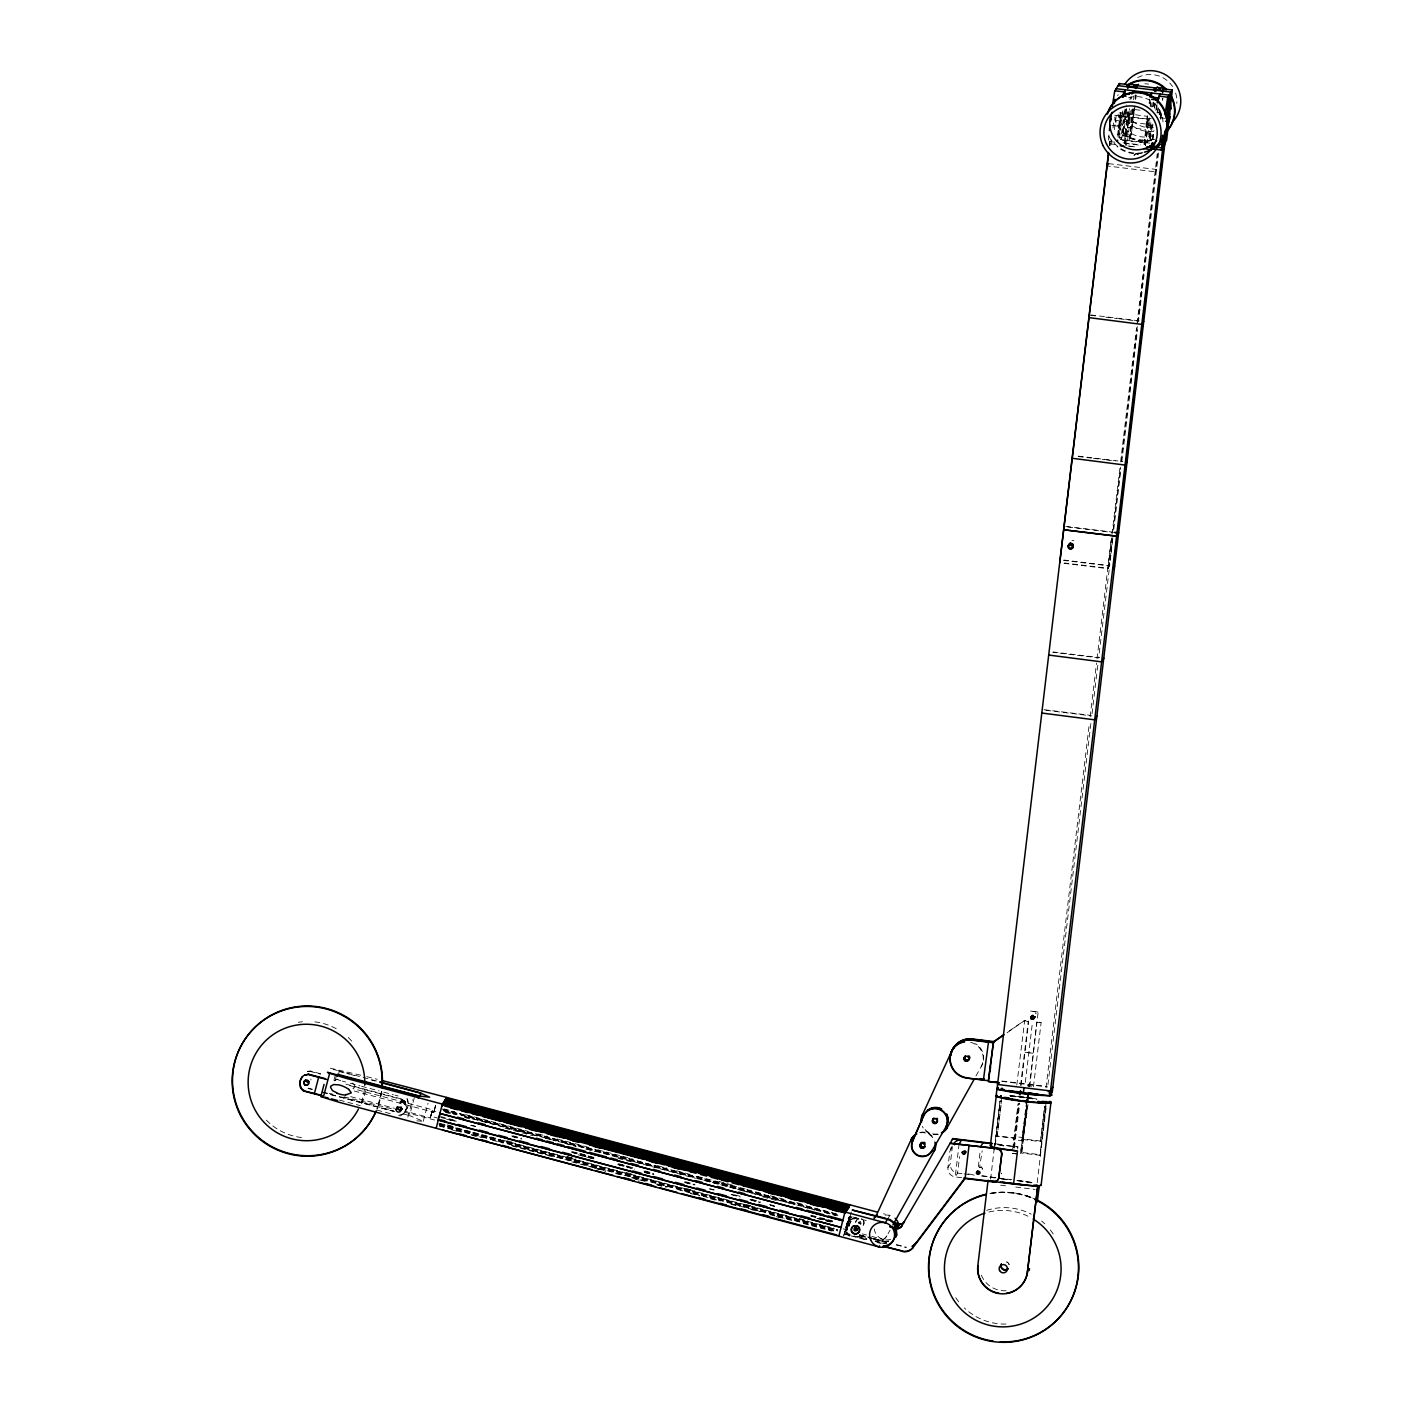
<?xml version="1.0" encoding="UTF-8"?>
<svg xmlns="http://www.w3.org/2000/svg" width="1413" height="1413" viewBox="0 0 1413 1413"><rect width="100%" height="100%" fill="white"/><g stroke="black" fill="none" stroke-linecap="round" stroke-linejoin="round"><path stroke-width="0.75" stroke-dasharray="5 3.75" d="M1120.986 116.113L1120.385 120.935L1120.968 116.007M1124.978 143.066L1128.492 109.56M1125.755 144.868L1129.641 108.589M1127.839 121.783L1128.422 116.961L1127.804 121.854L1114.91 120.299M1147.056 121.642L1147.462 119.24L1146.861 124.15L1128.651 121.96L1128.828 119.663M1128.863 119.434L1129.252 117.014L1125.172 144.161M1133.102 109.508L1132.572 114.241L1133.155 109.472M1133.367 114.4L1133.562 112.122M1140.044 110.196L1133.968 109.455L1133.42 114.276M1146.826 124.167L1147.038 121.871M1153.255 124.962C1144.795 129.572 1146.967 113.588 1153.856 119.999M860.782 1224.064L859.51 1222.369M982.318 1168.904L981.593 1166.891L979.456 1167.527M1144.848 144.603L1147.727 116.661M1131.089 99.051L1131.177 97.691M1160.356 113.04L1160.091 114.877L1160.426 112.757M1108.516 140.064L1109.028 134.147M1144.088 144.391L1147.162 116.308L1119.644 112.74M1132.308 109.048L1129.817 136.672L1134.197 107.883M1150.818 103.043L1150.5 106.787M1117.966 136.92L1120.739 110.973M1135.557 94.865L1135.169 98.91M1152.708 139.675L1153.556 131.197M1162.687 100.146L1162.864 98.186M1157.936 107.688L1157.512 111.963M403.729 1113.621L405.301 1111.236L430.311 1117.842L431.212 1114.203M438.878 1118.39L430.735 1116.235L432.431 1109.806L352.914 1088.628M432.025 1111.448C429.923 1114.15 437.518 1108.852 440.149 1113.568M349.823 1085.608L402.493 1099.667L405.072 1101.928L404.772 1104.507L433.826 1112.243L434.78 1108.393M1118.125 135.259L1120.898 111.309M1136.211 95.166L1135.84 98.716M1152.884 139.481L1153.873 130.526M1162.51 100.129L1162.687 98.38M1150.853 122.737C1149.564 130.861 1148.469 155.377 1152.531 124.574M1154.81 103.52L1154.315 108.024M1129.976 110.903L1128.934 119.875M1122.275 112.263L1118.796 138.262M1153.838 102.743L1153.432 106.328L1149.387 105.834M1124.571 110.444L1122.311 135.613L1129.905 136.619L1131.495 133.228L1134.992 106.01M1145.448 145.133L1149.317 117.844M961.688 1177.7L955.188 1176.923A8.337 8.319 32.1 0 1 947.911 1167.65L949.872 1151.136L952.274 1147.303A8.337 8.319 32.1 0 1 952.397 1146.561M947.911 1167.65L950.313 1163.817L952.274 1147.303M959.127 1143.876L955.188 1176.923L957.608 1173.09L959.568 1156.576M978.326 1166.908L980.251 1150.588M981.77 1167.544L979.58 1167.491L982.176 1150.836M1109.329 145.892L1110.353 137.308M1109.541 145.539L1110.07 141.194L1108.534 143.631L1117.559 144.78M1110.742 145.398L1111.483 140.699M1113.002 127.947L1113.744 121.606M990.601 1179.166L994.134 1149.423M994.204 1148.769L999.874 1101.01M994.929 1145.537L1000.121 1101.116M995.282 1144.954L1000.475 1100.55M1026.809 1104.613L1021.899 1140.697L1014.039 1139.743L1014.817 1138.507L997.172 1136.352L1001.57 1099.332M997.172 1136.352L1001.658 1100.957M1117.648 134.994L1120.35 112.281M1119.449 138.421L1122.717 110.938M1149.864 143.155L1120.845 139.622L1124.359 110.02M1120.845 139.622L1123.017 133.546L1126.726 105.004M1126.497 109.19L1122.364 135.772L1123.741 133.652L1126.691 108.872M1124.359 142.095L1128.281 109.066M1131.248 109.825L1127.221 143.649L1125.914 145.733M1016.777 1085.06L1024.708 1020.345L1007.31 1032.32M1132.873 108.925L1129.111 140.629L1131.283 134.553L1134.144 109.772L1133.597 111.892M1135.363 99.458L1135.858 95.325M1012.679 1149.087L1018.067 1103.783M1014.039 1139.743L1018.172 1104.895M1020.645 1085.29L1028.293 1021.016M1013.492 1147.798L1018.773 1103.394M1021.069 1085.343L1028.611 1021.882M1013.863 1147.215L1019.303 1103.111M1014.428 1148.027L1019.709 1103.624M1025.308 1082.411L1032.479 1022.164M1017.66 1148.963L1017.908 1146.914L993.904 1143.982M1021.899 1140.697L1026.032 1105.849M1020.945 1150.111L1026.721 1101.469M1027.127 1098.166L1027.516 1094.863M1027.074 1102.44L1027.852 1095.905M1012.415 1153.361A23.35 1.731 6.8 0 0 1020.433 1154.333L1026.898 1106.238M1027.746 1098.519L1028.328 1093.556M1027.957 1085.926L1029.335 1086.191L1038.166 1012.026L1029.936 1010.984L1038.149 1012.044M1045.973 1106.079L1040.286 1154.704L1021.634 1152.443L1027.163 1105.937M1028.099 1097.936L1028.699 1092.973M1044.808 1106.202L1040.657 1141.05L1023.012 1138.896L1027.675 1105.001M1027.94 1102.829L1028.717 1096.294M1029.759 1086.403L1036.789 1022.217M1021.634 1152.443L1027.975 1104.63M1144.23 144.515L1147.656 115.601M1149.122 103.22L1149.617 99.087L1148.84 103.502M1033.468 1086.844L1041.116 1022.588L1036.965 1021.528M1145.431 145.857L1148.698 118.374M1150.2 105.692L1150.694 101.471M1149.829 121.695L1147.321 142.837L1149.122 138.845L1151.648 121.324M1151.595 106.911L1152.09 102.672M1154.492 108.059L1155.233 101.86M1152.407 139.216L1153.379 130.967M1155.834 110.32L1156.576 104.12M1157.724 113.04L1158.466 106.699M1159.102 114.259L1159.614 110.02M1160.356 118.657L1161.027 113.005M1160.709 119.293L1161.451 113.093L1160.691 117.95M1046.026 1087.78L1089.37 723.262M1090.147 716.744L1096.523 663.033M1097.036 658.741L1111.183 539.731M1119.838 468.462L1107.969 568.291L1064.342 562.975M1120.615 461.945L1136.564 327.781M1137.076 323.453L1157.318 153.222M1022.676 1139.461L1040.321 1141.598L1044.454 1106.75M1108.693 567.125L1112.049 538.918M1113.073 530.228L1120.562 467.297M1121.339 460.797L1137.288 326.615M1137.801 322.288L1157.742 154.565M1112.773 537.752L1109.417 565.959L1063.618 560.396M1113.815 529.063L1121.039 468.304M1121.798 461.786L1137.5 329.777M1158.519 152.957L1138.525 321.122L1118.902 318.737M1047.916 1084.76L1090.995 722.414M1092.037 713.724L1097.901 664.322M1109.134 569.898L1098.678 657.875L1052.862 652.311M1110.865 555.291L1109.647 565.606L1107.739 568.627M1111.113 553.225L1112.826 538.777M1046.115 1102.423L1039.915 1155.286L1021.263 1153.026M1037.195 1182.646L1046.256 1106.45M1159.331 114.665L1159.914 110.02M1128.987 119.769L1128.687 121.818M1152.778 106.752L1153.397 102.16M1156.364 109.914L1156.876 106.24M1152.319 124.079L1149.758 139.022L1153.379 139.534M1133.544 99.74L1134.162 95.554M381.722 1091.225L377.094 1108.799M1114.362 129.643L1116.27 115.212L1125.384 116.325M1156.435 108.448L1157.017 104.562M400.179 1102.988L401.133 1100.904M1131.107 98.186L1131.336 96.879M1149.564 103.661L1149.846 102.019M1129.976 99.599L1130.453 96.985M1148.292 119.434L1147.709 124.203M982.53 1168.675L982.194 1169.363M1128.369 117.049L1113.674 115.124M847.235 1223.11C845.663 1229.681 849.036 1216.098 847.447 1222.757M434.603 1109.046L434.25 1110.53L434.886 1108.481M435.169 1107.386L435.54 1105.814L434.974 1108.287M431.742 1112.808L431.601 1112.614M434.515 1109.24L435.504 1105.584L434.992 1108.039M848.1 1221.715C846.528 1228.321 849.919 1214.703 848.33 1221.362M339.138 1071.919L338.202 1075.964M848.983 1220.32L848.454 1222.439L849.142 1220.178M333.98 1080.186L335.57 1074.163M335.093 1080.733L336.683 1074.71M407.88 1117.171L412.472 1099.809M416.8 1120.845L423.282 1121.304L409.558 1115.616L414.663 1096.329M423.282 1121.304L428.051 1103.217M843.579 1235.916L848.577 1217.529M844.003 1235.227L848.789 1217.194M848.913 1235.315L844.674 1234.185L849.955 1214.191M849.619 1217.035L845.398 1233.019L849.655 1234.15M851.333 1211.983L844.674 1234.185M850.184 1217.282L846.493 1231.271M866.54 1239.66L845.857 1234.15L850.644 1216.063M431.46 1113.886L430.788 1116.093L431.248 1114.539M433.844 1112.19L434.815 1108.71M431.124 1114.998L432.413 1109.841M1129.217 117.085L1147.427 119.24M336.117 1079.161L340.798 1080.715M430.364 1117.718L430.753 1116.199M399.738 1103.129L401.84 1101.063M858.239 1222.227L860.588 1221.521L861.082 1223.941M400.374 1102.087L400.073 1103.164L354.257 1091.048M886.534 1236.393L886.887 1235.845A8.337 8.319 32.1 0 1 877.473 1239.819L877.12 1240.367A8.337 8.319 32.1 0 0 886.534 1236.393L890.066 1230.14M975.959 1075.982L981.54 1066.038A16.673 16.62 32.1 0 0 975.553 1043.677M404.913 1104.26L404.277 1101.787M307.328 1071.619L310.613 1071.107L320.733 1073.809M401.963 1099.491L405.178 1101.381L406.502 1106.697A11.392 11.339 32.1 0 1 405.301 1111.236M845.857 1234.15L854.494 1235.774M981.54 1066.038L981.187 1066.603A16.673 16.62 32.1 0 0 969.53 1042.088M887.753 1218.818L889.872 1215.445L883.514 1213.749M875.177 1241.285L881.553 1242.645A12.505 12.47 32.1 0 0 886.834 1242.892M874.135 1238.636L882.648 1240.897L883.496 1239.554L868.659 1235.598M896.266 1244.994L904.921 1246.867A10.333 10.315 32.1 0 0 906.369 1247.131M1003.389 1146.208A4.998 4.981 32.1 0 0 1000.051 1144.336L999.821 1144.707A4.998 4.981 32.1 0 1 1002.806 1146.19M989.965 1177.312L1000.316 1178.583M995.882 1177.736L980.975 1175.528M1001.446 1173.391L1001.676 1173.02A4.998 4.981 32.1 0 1 1001.481 1173.903M1040.198 1154.704L1039.827 1155.286A23.35 1.731 6.8 0 0 1040.286 1154.704M400.638 1101.663L402.193 1100.497A2.42 2.296 20.2 0 1 404.489 1101.169M406.414 1109.505L405.142 1111.077M405.69 1110.494L407.262 1108.092A11.392 11.339 32.1 0 0 408.463 1103.553L407.527 1098.89M334.175 1080.857L336.983 1079.338A11.092 10.28 -78.6 0 1 338.043 1079.161M403.941 1113.267L400.656 1115.811L397.601 1115.987M403.394 1113.868L397.812 1115.634M1007.027 1032.779L1024.637 1020.522L1027.905 1020.486M1041.116 1022.588L1037.071 1022.606M858.398 1222.475L859.828 1222.439M353.391 1088.01L355.193 1086.65L353.974 1084.354M307.539 1071.284L310.613 1071.107M858.327 1222.775L859.422 1222.793M989.895 1193.437C1004.625 1190.647 1020.168 1192.484 1033.874 1198.56M980.286 1167.138L981.629 1167.438M858.327 1223.004L860.199 1223.941M1015.329 1193.067L1009.889 1192.413M1156.717 112.228L1160.444 112.687M1124.306 112.669L1131.76 113.588M1159.861 117.632L1164.542 118.427M1133.65 117.332L1149.829 119.293M1121.763 116.731L1129.199 117.65M1149.069 120.052L1149.988 120.176M1111.837 125.421L1119.114 126.305M1127.397 127.311L1145.59 129.519M1123.741 133.652L1131.195 134.553M1122.452 135.701L1129.905 136.619M1149.758 139.022L1157.212 139.94M1118.513 137.096L1122.152 137.538M1130.418 138.545L1148.628 140.752M1122.417 140.187L1146.42 143.102M1123.158 142.784L1140.609 144.903M1109.841 141.53L1117.118 142.43M1124.677 143.331L1141.616 145.398M1127.927 145.981L1134.003 146.722M1108.569 163.643L1156.558 169.472L1155.11 171.803L1107.121 165.957M1090.765 314.94L1139.479 320.875M1090.536 315.293L1097.089 316.088M1105.814 317.148L1116.712 318.473M1078.278 456.134L1122.752 461.539M1078.19 456.487L1091.278 458.077M1093.45 458.342L1104.365 459.667M1106.538 459.931L1115.263 460.991M1065.791 526.395L1112.402 532.065M1067.769 527.014L1113.568 532.577M1063.777 560.043L1108.251 565.447M1063.989 563.31L1108.481 568.715M1053.021 651.958L1099.614 657.61M1044.013 709.697L1090.606 715.349M1045.973 710.297L1091.772 715.879M1001.923 1081.016L1046.733 1086.456M1001.852 1081.387L1047.651 1086.95M1023.789 1137.659L1015.929 1136.706L1015.152 1137.942L997.525 1135.805M994.134 1143.612L1000.051 1144.336M1012.167 1153.326L1016.3 1153.82M967.993 1173.938L972.321 1174.468M961.917 1173.62L957.608 1173.09A8.337 8.319 32.1 0 1 950.313 1163.817M964.09 1173.867L974.246 1175.104M981.399 1175.987L1011.796 1179.678M1002.382 1178.831L1010.648 1179.837M1016.865 1180.579L1033.415 1182.593M1000.634 1185.207L1007.116 1186.002M1015.753 1187.044L1022.217 1187.838M1024.372 1188.103L1035.164 1189.41M1129.517 146.193L1134.939 146.881M1027.834 1085.555L1031.861 1086.261M1028.01 1021.511L1024.637 1020.698M1027.852 1085.873L1029.123 1086.138M329.211 1093.379L332.426 1094.104M344.118 1096.824L392.39 1108.94M360.704 1075.169L329.918 1068.14L336.771 1070.418M366.744 1076.671L377.271 1079.302M404.613 1112.119L434.498 1120.014M337.742 1070.683L377.695 1081.316M339.244 1071.496L349.47 1074.216M351.183 1074.657L354.592 1075.576M371.619 1080.115L375.028 1081.016M310.383 1071.46L320.504 1074.145M342.388 1081.139L345.567 1081.987M350.353 1083.259L359.909 1085.802M361.498 1086.226L379.02 1090.889M383.806 1092.178L393.362 1094.722M394.951 1095.146L398.13 1095.993M719.023 1181.515L733.948 1185.489M852.975 1217.035L869.437 1221.415M444.265 1108.958L454.915 1111.801M465.566 1114.627L527.385 1131.089M538.035 1133.933L547.308 1136.246M557.217 1139.037L572.883 1143.064M575.02 1143.629L589.186 1147.55M597.717 1149.811L632.565 1158.943M657.398 1165.707L666.671 1168.021M676.58 1170.812L689.367 1174.221M697.881 1176.499L745.534 1189.022M746.912 1189.552L761.837 1193.508M770.35 1195.787L786.017 1199.814M796.685 1202.64L805.198 1204.918M442.534 1108.975L838.969 1214.544M442.781 1109.364L839.216 1214.933M443.205 1109.7L839.64 1215.268M345.867 1084.16L402.175 1099.137M444.124 1110.406L838.439 1215.392M443.382 1110.353L837.679 1215.339M445.925 1111.519L456.576 1114.362M465.107 1116.623L575.939 1146.137M586.589 1148.981L695.284 1177.912M703.815 1180.191L814.647 1209.705M825.298 1212.531L835.948 1215.374M444.035 1111.342L456.823 1114.751M464.347 1116.57L536.816 1135.875M545.347 1138.136L555.998 1140.98M564.529 1143.258L576.186 1146.526M585.83 1148.928L596.498 1151.772M617.817 1157.441L695.532 1178.301M696.662 1178.442L741.419 1190.347M742.426 1190.788L794.707 1204.547M803.238 1206.808L814.895 1210.093M816.025 1210.217L835.207 1215.321M445.378 1112.367L453.909 1114.645M464.559 1117.489L473.09 1119.75M505.059 1128.263L532.772 1135.646M618.029 1158.342L632.936 1162.316M762.949 1196.935L777.874 1200.909M579.825 1153.467L588.356 1155.728M618.188 1163.676L628.856 1166.52M440.538 1116.535L455.463 1120.509M513.007 1135.822L521.538 1138.101M572.689 1151.719L593.99 1157.388M619.583 1164.206L634.49 1168.18M645.158 1171.006L653.671 1173.285M685.641 1181.798L694.172 1184.059M734.672 1194.85L741.066 1196.546M751.716 1199.39L760.247 1201.651M811.398 1215.268L832.716 1220.956M452.125 1120.067L456.381 1121.198M471.306 1125.172L475.58 1126.302M511.806 1135.964L516.063 1137.094M571.488 1151.842L592.789 1157.53M618.382 1164.33L629.032 1167.173M643.957 1171.147L652.47 1173.408M684.44 1181.922L695.108 1184.765M710.015 1188.739L714.289 1189.87M731.333 1194.409L739.864 1196.687M750.515 1199.513L759.046 1201.792M769.696 1204.618L773.971 1205.766M822.984 1218.818L831.515 1221.079M440.75 1117.436L455.675 1121.41M470.6 1125.384L475.987 1126.638M512.212 1136.282L521.75 1139.002M571.894 1152.178L594.219 1158.289M617.658 1164.542L634.702 1169.081M644.363 1171.483L653.883 1174.185M684.863 1182.257L694.384 1184.959M709.308 1188.934L713.565 1190.064M731.757 1194.744L740.271 1197.005M749.808 1199.725L760.459 1202.551M770.12 1204.953L774.377 1206.101M810.603 1215.745L832.928 1221.856M446.402 1119.078L454.915 1121.357M512.477 1136.688L520.991 1138.949M572.141 1152.566L593.46 1158.236M619.035 1165.054L633.96 1169.028M644.611 1171.872L653.142 1174.132M685.111 1182.646L693.642 1184.924M751.186 1200.238L759.699 1202.516M770.368 1205.342L774.624 1206.49M810.868 1216.134L832.169 1221.803M581.079 1155.428L593.866 1158.837M645.017 1172.454L653.548 1174.733M817.668 1218.43L832.575 1222.404M578.2 1154.81L593.124 1158.784M644.275 1172.401L652.806 1174.68M816.908 1218.377L831.833 1222.351M350.742 1096.647L394.527 1108.322M843.208 1228.833L847.447 1229.964M862.301 1233.902L866.54 1235.033M567.567 1156.717L576.098 1158.996M447.373 1124.907L455.904 1127.185M507.055 1140.803L515.586 1143.082M566.737 1156.699L575.268 1158.96M626.418 1172.578L634.932 1174.857M686.082 1188.474L694.613 1190.753M745.764 1204.371L754.295 1206.631M799.052 1218.554L807.582 1220.832M859.245 1234.679L872.015 1238.071M308.264 1088.134L312.326 1089.211M322.623 1091.966L333.062 1094.739M341.398 1096.965L393.521 1110.848M859.669 1235.068L871.538 1238.23M873.322 1238.442L885.969 1241.815M896.496 1244.606L904.921 1246.867M308.052 1088.487L312.096 1089.564M322.411 1092.302L393.309 1111.183M440.097 1123.406L500.379 1139.567M502.498 1140.132L560.043 1155.463M562.18 1156.028L619.724 1171.342M621.861 1171.907L834.394 1228.392M860.429 1235.457L867.511 1237.346M869.631 1237.912L885.721 1242.186M394.775 1111.678L327.233 1093.627M403.217 1113.921L409.558 1115.616M439.107 1123.618L837.679 1229.734M860.941 1235.933L871.591 1238.759M873.711 1239.325L882.224 1241.585A12.505 12.47 32.1 0 0 886.587 1241.956M440.308 1124.306L836.743 1229.858M859.316 1235.633L867.229 1237.735M438.807 1124.077L837.379 1230.193M439.213 1124.801L837.768 1230.917M858.15 1236.41L866.664 1238.671M875.177 1240.95L881.553 1242.645M439.62 1125.384L836.796 1231.129M856.561 1236.322L866.911 1239.077M439.425 1125.702L835.86 1231.253M876.872 1242.416L881.006 1243.511M439.231 1126.02L462.669 1132.255M471.2 1134.533L481.851 1137.359M492.519 1140.203L503.169 1143.029M511.7 1145.307L554.32 1156.664M556.457 1157.229L648.108 1181.621M656.621 1183.9L667.289 1186.743M677.94 1189.569L720.559 1200.926M731.228 1203.752L761.059 1211.7M769.59 1213.979L833.529 1231.006M851.05 1235.88L865.939 1239.837M339.42 1100.091L360.28 1105.637M376.971 1110.088L393.644 1114.521M452.46 1130.082L460.974 1132.361M471.642 1135.187L480.173 1137.465M512.142 1145.978L546.23 1155.057M547.643 1155.428L554.037 1157.123M571.806 1161.857L605.912 1170.953M615.838 1173.585L620.095 1174.715M631.487 1177.753L646.412 1181.727M657.063 1184.571L666.989 1187.203M690.445 1193.437L699.7 1195.91M710.35 1198.754L718.881 1201.015M730.927 1204.229L739.458 1206.49M750.851 1209.528L759.364 1211.806M770.032 1214.65L792.746 1220.691M803.396 1223.517L831.833 1231.094M594.325 1168.215L605.735 1171.236M634.826 1179.007L639.082 1180.138M656.886 1184.853L665.399 1187.132M776.232 1216.646L784.763 1218.907M1035.075 1012.732L1036.224 1013.81M1031.154 1197.394L1025.997 1195.575M1000.704 1144.901L1001.605 1145.272M859.422 1222.793L860.482 1224.011M352.173 1083.047L353.303 1083.806M404.63 1101.239L406.273 1107.05A11.392 11.339 32.1 0 1 405.072 1111.589M406.926 1098.59L408.251 1103.906A11.392 11.339 32.1 0 1 407.05 1108.446M890.632 1239.342A12.505 12.47 32.1 0 1 874.276 1228.939M885.192 1215.109A12.505 12.47 32.1 0 1 893.069 1216.787M888.565 1241.373A12.505 12.47 32.1 0 1 882.401 1241.303M888.812 1240.967A12.505 12.47 32.1 0 1 882.648 1240.897M863.113 1220.496A4.168 4.151 32.1 0 1 861.842 1226.537M855.642 1222.227A4.168 4.151 32.1 0 1 861.877 1219.366M863.555 1220.514A4.168 4.151 32.1 0 1 862.054 1226.201M855.801 1222.263A4.168 4.151 32.1 0 1 858.645 1218.642M861.382 1218.695A4.168 4.151 32.1 0 1 862.089 1219.03M886.64 1243.193A12.505 12.47 32.1 0 1 881.376 1242.928M401.133 1103.924A2.508 2.49 -7.5 0 1 401.663 1100.391A2.508 2.49 -7.5 0 1 405.195 1100.992A2.508 2.49 -7.5 0 1 404.489 1104.507M404.454 1103.977A2.508 2.49 0 0 0 399.49 1103.836A2.508 2.49 0 0 1 404.118 1103.818M401.875 1101.169A2.42 2.137 11.1 0 1 404.136 1101.734M1142.587 152.586A30.538 30.432 32.1 0 1 1111.607 139.852M1128.616 97.744A26.688 26.6 32.1 0 1 1163.005 121.924M1142.216 153.152A30.538 30.432 32.1 0 1 1116.976 146.687M1111.236 140.435A30.538 30.432 32.1 0 1 1107.792 133.776M1151.683 140.505A30.538 30.432 32.1 0 1 1114.698 119.116M1152.054 139.922A30.538 30.432 32.1 0 1 1114.486 116.096M1117.683 95.66A30.538 30.432 32.1 0 1 1118.266 94.636M1153.785 131.391A30.538 30.432 32.1 0 1 1122.187 112.969M1153.344 127.576A26.688 26.6 32.1 0 1 1124.872 109.154M1137.659 77.627A26.688 26.6 32.1 0 1 1172.525 86.529M1175.651 93.081A26.688 26.6 32.1 0 1 1176.817 103.485M1153.308 135.542A26.688 26.6 32.1 0 1 1118.054 114.153M1144.83 83.791A26.688 26.6 32.1 0 1 1148.681 84.126M1133.985 155.465A2.508 2.49 0 0 1 1138.525 155.324M1134.127 155.342A2.508 2.49 0 0 1 1138.931 155.465M1072.043 540.473A2.508 2.49 0 0 1 1073.88 540.508M937.596 1133.968A13.953 13.9 32.1 0 1 923.431 1127.309M938.356 1134.303A13.953 13.9 32.1 0 1 922.3 1126.355M849.496 1225.936A8.337 8.319 32.1 0 1 856.331 1217.794M849.178 1225.901A8.337 8.319 32.1 0 1 856.596 1218.271M920.622 1132.767A12.858 12.823 32.1 0 1 934.576 1141.033M919.686 1132.467A12.858 12.823 32.1 0 1 934.399 1139.249M1009.677 1095.481A27.712 2.067 6.8 0 1 1034.263 1098.272M1036.93 1099.067A23.35 1.731 6.8 0 0 1010.472 1095.94A27.536 2.049 6.8 0 1 1035.658 1098.961M849.513 1235.827A10.333 10.315 32.1 0 1 856.225 1217.882M849.284 1236.198A10.333 10.315 32.1 0 1 856.985 1218.289M906.139 1247.52A10.333 10.315 32.1 0 1 904.691 1247.237M848.595 1225.566A10.333 10.315 32.1 0 1 851.933 1216.681M849.001 1226.201A10.333 10.315 32.1 0 1 851.421 1217.052M1010.454 1096.4A23.35 1.731 6.8 0 1 1036.594 1099.491M1006.127 1290.758A25.028 24.939 32.1 0 1 980.269 1271.894M1001.234 1179.025A23.35 1.731 6.8 0 1 1010.313 1179.837M1017.713 1180.72A23.35 1.731 6.8 0 1 1033.097 1183.299M1006.798 1261.862A4.168 4.151 32.1 0 1 1009.218 1264.635M1006.657 1262.092A4.168 4.151 32.1 0 1 1007.716 1262.745M1008.564 1263.717A4.168 4.151 32.1 0 1 1008.953 1264.476M1020.928 1150.924A23.35 1.731 6.8 0 1 1022.447 1151.136M991.272 1193.155A75.066 74.801 32.1 0 1 1033.239 1198.242M1005.95 1324.069A58.375 58.18 32.1 0 1 964.302 1307.908M958.703 1301.762A58.375 58.18 32.1 0 1 954.022 1294.856M986.698 1210.34A58.375 58.18 32.1 0 1 1031.19 1214.156M1041.593 1221.026A58.375 58.18 32.1 0 1 1044.719 1223.799M1050.318 1229.946A58.375 58.18 32.1 0 1 1054.999 1236.852M990.99 1193.614A75.066 74.801 32.1 0 1 1032.938 1198.719M988.959 1212.018A58.375 58.18 32.1 0 1 1029.441 1216.929M310.913 1079.055A2.508 2.49 0 0 1 310.842 1079.991M381.74 1091.437A75.066 74.801 32.1 0 1 377.2 1108.622M301.517 1137.536A58.375 58.18 32.1 0 1 265.202 1118.919M298.302 1022.288A58.375 58.18 32.1 0 1 302.435 1021.74M314.905 1021.864A58.375 58.18 32.1 0 1 338.361 1029.936M348.287 1037.513A58.375 58.18 32.1 0 1 353.904 1043.659M365.525 1090.659A58.375 58.18 32.1 0 1 360.156 1106.344M381.457 1091.913A75.066 74.801 32.1 0 1 376.918 1109.081M364.395 1089.335A58.375 58.18 32.1 0 1 360.174 1105.355M998.867 1145.219A27.536 2.049 6.8 0 1 1017.908 1146.914M1018.402 1180.491A27.536 2.049 6.8 0 1 1032.638 1182.716M950.19 1149.652A8.337 8.319 32.1 0 1 952.344 1146.155M1125.084 113.217L1125.507 109.508L1125.084 113.217M849.743 1217.741L849.195 1219.967L849.708 1217.794M1025.026 1052.279L1033.274 1053.303L1025.096 1052.261"/><path stroke-width="1.5" d="M1001.623 1088.893L1001.499 1090.147L1001.676 1088.646A23.35 1.731 6.8 0 0 1003.725 1090.094M1119.467 85.151L1119.396 83.526L1114.733 90.98L1112.261 106.47M1123.777 95.678L1123.688 93.647L1122.311 95.766L1126.037 96.225M1136.847 87.27L1136.776 85.645L1154.916 87.906L1154.933 91.456M1155.816 91.439L1155.746 89.425L1155.233 90.909M854.547 1228.462L854.971 1227.455L855.501 1230.069M855.642 1230.14C859.881 1230.776 852.675 1228.886 855.36 1227.138M858.062 1228.762L857.037 1230.034M964.761 1153.679C962.324 1156.152 961.599 1149.423 962.836 1153.273C964.655 1155.375 966.492 1151.454 965.415 1151.171M1031.419 1016.459L1031.101 1018.543L1033.062 1019.285M1031.296 1016.583C1029.035 1020.769 1034.793 1019.744 1034.97 1016.636M1117.542 141.282L1117.595 140.17M1163.27 91.368L1163.252 88.86L1161.875 90.997M1152.443 143.031L1152.319 149.001L1153.697 146.864M1015.929 1092.055L1020.062 1092.549L1019.25 1093.856L1019.444 1092.214M1152.584 142.713L1151.171 149.548L1143.735 148.648M1111.325 118.674L1111.325 119.61M1109.399 130.597L1110.017 125.192M1162.546 135.224L1161.415 150.114L1166.661 140.011L1172.348 89.973L1167.686 97.409L1164.983 114.789M963.843 1177.965L1013.545 1184.006L1017.484 1150.977L949.942 1143.276L997.401 1148.539A4.998 4.981 32.1 0 1 1001.782 1154.103L998.797 1177.594A4.998 4.981 32.1 0 1 993.251 1181.957L965.114 1178.53L969.035 1145.501M992.88 1042.723L971.367 1040.109A19.181 19.111 32.1 0 0 950.084 1056.783A19.181 19.111 32.1 0 0 966.845 1078.084L988.358 1080.698L993.604 1041.558L972.091 1038.944A19.181 19.111 32.1 0 0 950.808 1055.617M999.344 1082.941L988.429 1081.616L993.392 1041.911L1003.831 1034.722M990.089 1071.107L990.601 1066.886M993.109 1045.779L993.604 1041.558M1110.459 121.43L1111.13 115.76M990.372 1145.625L996.236 1096.17M996.147 1095.605L996.995 1088.434M1118.019 85.663L1170.971 92.092L1052.261 1092.161L1049.93 1095.87L996.977 1089.441L1108.551 152.427M1114.362 103.485L1114.875 99.246M1108.587 153.575L1059.768 562.798M1000.351 1182.08L1037.725 1186.372L1027.428 1271.894A25.028 24.939 32.1 0 1 999.662 1293.654A25.028 24.939 32.1 0 1 977.796 1265.854L988.076 1180.332M1002.047 1088.063L1001.852 1089.723L1001.994 1088.646M1124.73 94.017L1125.225 89.796L1122.84 97.197M998.797 1177.594L1001.782 1154.103M1019.992 1094.951L1020.504 1090.589M1024.036 1087.692L1023.454 1092.655L1016.3 1091.472M1026.297 1103.677L1026.809 1099.314M1151.206 97.232L1151.701 93.011L1149.917 97.002M1151.171 149.548L1151.913 143.349M1027.428 1271.894L1037.725 1186.372M1037.283 1201.986L1039.35 1185.542M1049.93 1095.87L1164.807 131.056M1166.308 118.374L1169.081 95.113L1116.129 88.683M1051.095 1094.015L1051.678 1089.052M1113.656 567.726L1163.747 146.457M1041.116 1185.189L1050.919 1102.599M1033.963 1018.331L1034.934 1016.848M396.664 1108.587L397.265 1107.068M1122.787 97.267L1123.618 93.7L1129.199 94.388M1153.308 143.914L1152.478 147.482L1146.879 146.793M1127.733 88.542L1129.641 84.091L1137.094 84.992L1135.381 88.507M1162.493 92.763L1164.4 88.312L1156.947 87.412L1155.657 89.478L1163.288 90.856M855.677 1227.208C860.853 1231.041 851.156 1232.719 854.847 1227.756M962.182 1152.249L964.267 1150.924L965.397 1153.096M1033.292 1019.391L1034.245 1017.855M1131.866 94.035L1133.509 90.803M439.037 1117.365L439.637 1115.157M879.575 1245.807L878.886 1246.902L340.462 1102.652A102.884 8.072 14.8 0 1 329.194 1099.243L320.875 1096.523L324.036 1084.389M323.277 1097.406L329.653 1073.297L327.427 1072.326L415.97 1095.428M379.832 1081.881L418.637 1092.426A61.518 4.822 14.8 0 1 421.039 1093.273L429.64 1097.177L419.29 1096.046L337.495 1074.269L337.018 1076.07M442.216 1106.061L442.852 1103.694L845.663 1210.959L845.045 1213.308M442.799 1105.125L443.435 1102.758L847.005 1210.199M443.099 1104.666L443.717 1102.299L846.546 1209.546L845.928 1211.912M444.565 1102.317L445.183 1099.968L848.754 1207.409M445.448 1100.921L446.066 1098.555L848.895 1205.819L848.259 1208.186M445.731 1100.462L446.349 1098.095L849.178 1205.36M845.628 1212.372L846.263 1210.023M846.511 1210.976L847.429 1208.15M847.394 1209.581L848.012 1207.214M847.676 1209.122L848.312 1206.755L445.484 1099.491L444.848 1101.857L453.379 1104.136M848.648 1208.256L849.584 1204.706L844.974 1212.054L839.004 1235.527M1135.54 87.8L1135.981 88.154M965.644 1152.725L965.574 1151.454M1159.985 94.017L1157.353 102.884L1158.448 97.868L1158.554 99.034M912.462 1141.28L923.59 1115.793A12.505 12.47 32.1 0 1 940.705 1109.664A12.505 12.47 32.1 0 1 945.845 1127.115L932.015 1150.659A10.845 10.809 32.1 0 1 917.655 1155.569A10.845 10.809 32.1 0 1 912.462 1141.28L923.59 1115.793M874.011 1218.271A8.337 8.319 32.1 0 0 876.396 1215.251L911.191 1139.532A12.858 12.823 32.1 0 1 916.048 1134.021M921.223 1122.434A13.953 13.9 32.1 0 1 922.389 1114.945L951.814 1050.954A16.673 16.62 32.1 0 1 963.825 1041.558M301.552 1077.925L300.934 1079.002A11.392 11.339 32.1 0 0 299.75 1083.541M892.892 1224.983L934.576 1150.288A12.858 12.823 32.1 0 0 935.6 1143.029M942.118 1132.802A13.953 13.9 32.1 0 0 946.675 1128.51L974.228 1079.179M889.819 1226.855L896.019 1228.498A4.998 4.981 32.1 0 0 901.618 1226.201L952.892 1138.595L992.173 1143.364M952.309 1139.514L952.892 1138.595M304.713 1075.046L308.635 1074.233L325.025 1078.596M301.163 1078.649A11.392 11.339 32.1 0 0 299.962 1083.188L300.368 1087.515L302.983 1090.642L320.663 1095.093M318.755 1076.936L314.41 1093.432M877.137 1212.054L446.755 1097.459L442.145 1104.789L436.175 1128.281M443.488 1104.03L444.6 1100.886L848.065 1208.486M438.224 1119.891L840.947 1227.332M1127.115 86.776L1128.492 84.639L1128.528 87.147L1128.439 86.105L1135.787 87.058M1153.609 89.99L1154.986 87.853M1107.121 165.957L1108.569 163.643M1159.508 144.691L1158.042 147.023L1151.507 146.228M1089.087 317.625L1141.828 324.407L1143.718 321.387M1072.361 458.289L1125.101 465.071L1126.991 462.051M1048.799 655.067L1101.522 661.849L1103.853 658.122M1112.72 569.227L1114.61 566.224M1041.893 713.053L1094.633 719.835L1096.965 716.126M951.814 1050.954L951.479 1051.502A16.673 16.62 32.1 0 1 964.673 1041.946M922.389 1114.945L922.724 1114.398A13.953 13.9 32.1 0 0 921.594 1122.063M950.914 1054.222A19.181 19.111 32.1 0 1 971.914 1039.226L972.091 1038.944M911.191 1139.532L910.855 1140.097A12.858 12.823 32.1 0 1 916.825 1133.95M876.396 1215.251L876.749 1214.685A8.337 8.319 32.1 0 1 874.364 1217.723M988.641 1040.957L983.395 1080.097L984.137 1078.949M966.845 1078.084L983.589 1079.815M896.301 1228.392A12.505 12.47 32.1 0 0 887.382 1219.401L885.262 1222.775L346.839 1078.543A102.884 8.072 14.8 0 1 335.57 1075.134L329.653 1073.297M945.845 1127.115L945.633 1127.45A12.505 12.47 32.1 0 0 940.493 1110A12.505 12.47 32.1 0 0 923.378 1116.146M932.015 1150.659L932.244 1150.306A10.845 10.809 32.1 0 1 917.867 1155.216A10.845 10.809 32.1 0 1 912.692 1140.945M946.675 1128.51L947.028 1127.945A13.953 13.9 32.1 0 1 941.376 1132.82M934.576 1150.288L934.223 1150.836A12.858 12.823 32.1 0 0 934.982 1142.287M890.261 1226.484L894.129 1227.985A12.505 12.47 32.1 0 1 884.096 1245.913M895.4 1225.954L894.553 1227.296A12.505 12.47 32.1 0 1 895.171 1236.905M895.754 1225.371L896.601 1224.029A12.505 12.47 32.1 0 1 897.838 1228.233M896.019 1228.498L896.248 1228.127A4.998 4.981 32.1 0 0 901.847 1225.813L901.618 1226.201M898.668 1224.294L898.898 1223.923A4.998 4.981 32.1 0 0 904.497 1221.609L904.249 1221.998A4.998 4.981 32.1 0 1 898.668 1224.294L894.535 1223.199M998.726 1082.623L997.56 1084.477L1050.513 1090.924L1052.844 1087.198M996.977 1089.441L998.143 1087.586M883.09 1246.39L902.289 1251.07L883.319 1246.019M902.042 1251.441A10.333 10.315 32.1 0 0 912.939 1247.697L913.187 1247.326A10.333 10.315 32.1 0 1 902.995 1251.229M965.379 1177.4L915.589 1243.493A10.333 10.315 32.1 0 1 912.162 1246.407M980.746 1146.508L983.148 1142.675M965.114 1178.53L912.939 1247.697M993.251 1181.957L993.48 1181.568A4.998 4.981 32.1 0 0 999.044 1177.223M1013.739 1183.723L1013.545 1184.006A27.536 2.049 6.8 0 0 1040.569 1184.73M977.796 1265.854L977.937 1265.624A25.028 24.939 32.1 0 0 998.903 1293.284M1037.336 1189.675L1039.067 1186.885M301.34 1078.278L302.011 1077.254M1030.889 1017.201L1031.985 1016.071L1033.239 1017.519M301.799 1077.589L302.523 1076.6M302.294 1076.953L303.071 1076.017M1028.01 1093.874L1029.37 1093.397A23.35 1.731 6.8 0 0 1037.76 1094.121M993.092 1042.37L1003.689 1034.952M1151.383 145.292L1149.14 146.652M977.407 1171.165C975.677 1171.607 983.218 1172.755 977.937 1170.971C972.427 1175.952 984.155 1173.867 977.478 1171.395M304.06 1075.399L308.635 1074.233M1034.051 1017.961L1031.949 1016.424M1031.472 1016.618L1032.868 1018.084M854.883 1228.074L857.02 1228.48M964.602 1153.732L963.507 1153.715M857.002 1229.522L855.059 1228.427M320.857 1096.453L322.959 1096.753M346.962 1094.492L351.307 1092.832L348.781 1089.335M1033.539 1017.554L1033.768 1016.583M1028.24 1093.273L1034.528 1094.316M1119.326 83.579L1128.439 84.674M1163.182 88.913L1172.278 90.008M1114.822 90.768L1123.918 91.88M1146.349 94.6L1150.394 95.095M1158.678 96.102L1167.774 97.214M1152.778 97.25L1158.36 97.921L1157.07 99.987L1151.489 99.316M1167.156 107.989L1170.794 108.43M1165.584 121.218L1169.222 121.659M1158.342 144.179L1164.683 144.956M1149.564 146.369L1162.793 147.976M1152.39 148.948L1161.486 150.061M1120.156 145.769L1123.865 146.228M1114.521 532.312L1118.743 532.842L1115.228 532.789M971.914 1039.226L988.464 1041.24M988.288 1041.54L993.251 1042.14M988.093 1041.823L971.543 1039.809A19.181 19.111 32.1 0 0 950.26 1056.5A19.181 19.111 32.1 0 0 967.04 1077.801M979.81 1078.737L983.943 1079.232M993.092 1081.687L997.454 1082.217M988.57 1081.387L997.295 1082.446M1048.181 1091.666L1052.261 1092.161M1028.699 1092.973L1032.815 1093.485M1007.681 1091.048L1011.796 1091.56M1042.352 1101.345L1046.574 1101.857M1004.837 1097.406L1008.953 1097.901M1037.866 1101.416L1046.203 1102.44M952.662 1138.984L991.926 1143.753M987.934 1180.562L996.2 1181.568M1015.806 1150.783L1015.558 1150.747A27.536 2.049 6.8 0 1 991.714 1145.219M324.99 1097.212L328.205 1098.025M383.135 1080.804L446.755 1097.459M380.15 1082.376L421.039 1093.273A3.886 2.72 -80.5 0 1 420.103 1095.181M447.868 1101.027L464.912 1105.567M469.169 1106.697L486.231 1111.236M490.488 1112.384L507.55 1116.924M511.806 1118.054L518.2 1119.75M522.457 1120.88L539.519 1125.437M543.775 1126.567L560.82 1131.107M569.351 1133.367L575.745 1135.081M580.001 1136.211L586.395 1137.907M590.669 1139.055L597.063 1140.75M601.32 1141.881L607.714 1143.594M611.97 1144.724L618.364 1146.42M622.638 1147.568L629.032 1149.264M633.289 1150.394L639.683 1152.107M643.957 1153.238L661.001 1157.777M665.258 1158.907L682.32 1163.447M686.577 1164.595L703.621 1169.134M707.895 1170.264L724.94 1174.804M729.196 1175.934L746.258 1180.473M750.515 1181.604L767.559 1186.143M771.834 1187.291L825.121 1201.474M829.378 1202.604L835.772 1204.318M840.029 1205.448L846.422 1207.144M517.9 1120.226L522.174 1121.357M532.825 1124.183L537.081 1125.331M541.356 1126.461L545.612 1127.592M554.143 1129.87L558.4 1131.001M573.325 1134.975L577.581 1136.105M581.856 1137.235L590.369 1139.514M594.643 1140.644L598.9 1141.775M603.157 1142.923L611.688 1145.184M615.944 1146.332L620.219 1147.462M624.475 1148.592L633.006 1150.871M637.263 1152.001L654.307 1156.541M667.095 1159.949L675.626 1162.21M688.414 1165.619L701.201 1169.028M707.595 1170.723L722.52 1174.698M728.914 1176.393L765.139 1186.055M777.927 1189.446L786.458 1191.724M801.383 1195.698L807.777 1197.394M822.684 1201.368L829.078 1203.081M885.686 1218.271L852.233 1210.04L887.382 1219.401M444.3 1101.363L847.871 1208.804M457.635 1105.266L474.697 1109.806M478.954 1110.936L495.998 1115.475M500.273 1116.606L517.317 1121.145M521.591 1122.293L538.636 1126.832M542.892 1127.963L549.286 1129.658M553.56 1130.806L570.605 1135.345M579.136 1137.606L596.18 1142.146M600.437 1143.294L606.831 1144.989M611.105 1146.12L617.499 1147.833M621.755 1148.963L628.149 1150.659M632.406 1151.807L638.8 1153.503M643.074 1154.633L649.468 1156.346M653.724 1157.477L660.118 1159.172M664.375 1160.303L670.786 1162.016M675.043 1163.146L692.087 1167.686M696.362 1168.816L713.406 1173.355M717.663 1174.503L734.725 1179.043M738.981 1180.173L756.026 1184.712M760.3 1185.843L777.344 1190.382M781.601 1191.53L798.663 1196.069M802.92 1197.2L845.557 1208.557M521.291 1122.752L525.548 1123.883M542.61 1128.422L546.866 1129.57M563.911 1134.109L568.185 1135.24M585.229 1139.779L600.154 1143.753M604.411 1144.883L608.685 1146.014M612.942 1147.162L621.473 1149.423M625.729 1150.553L629.986 1151.701M634.26 1152.831L651.305 1157.371M655.561 1158.501L664.092 1160.78M676.88 1164.188L685.411 1166.449M698.199 1169.858L706.712 1172.119M719.5 1175.528L728.031 1177.806M734.424 1179.502L751.486 1184.041M755.743 1185.171L772.787 1189.711M777.062 1190.859L843.119 1208.451M480.597 1112.278L486.99 1113.992M501.915 1117.966L512.566 1120.792M516.84 1121.922L832.275 1205.925M836.531 1207.055L842.925 1208.751M894.765 1222.81L898.898 1223.923M446.102 1103.818L463.164 1108.357M467.42 1109.505L484.465 1114.045M488.739 1115.175L505.783 1119.714M510.04 1120.845L527.102 1125.384M531.359 1126.532L548.421 1131.071M552.677 1132.202L559.071 1133.897M563.328 1135.045L569.722 1136.741M573.996 1137.871L605.965 1146.385M610.222 1147.515L627.266 1152.072M631.54 1153.202L648.585 1157.742M652.841 1158.872L669.903 1163.411M674.16 1164.542L680.554 1166.255M684.81 1167.385L691.222 1169.081M695.479 1170.229L701.872 1171.925M706.129 1173.055L723.191 1177.594M727.448 1178.742L744.492 1183.282M748.766 1184.412L765.811 1188.951M770.067 1190.082L787.129 1194.621M791.386 1195.769L808.43 1200.308M812.705 1201.439L829.749 1205.978M834.023 1207.108L846.811 1210.517M469.063 1110.848L475.457 1112.543M490.382 1116.517L543.669 1130.7M547.926 1131.848L564.97 1136.388M569.245 1137.518L586.289 1142.057M590.546 1143.188L650.227 1159.084M654.484 1160.214L746.135 1184.624M750.409 1185.754L756.803 1187.45M763.197 1189.163L846.316 1211.294M442.552 1104.154L846.122 1211.595M445.236 1105.231L462.281 1109.77M466.537 1110.901L472.931 1112.596M477.205 1113.744L494.25 1118.284M498.506 1119.414L515.568 1123.953M519.825 1125.084L536.869 1129.623M541.144 1130.771L558.188 1135.31M562.445 1136.441L568.856 1138.136M573.113 1139.284L579.507 1140.98M583.763 1142.11L600.825 1146.65M609.339 1148.928L615.732 1150.624M620.007 1151.754L637.051 1156.293M641.308 1157.441L658.37 1161.981M662.626 1163.111L679.671 1167.65M683.945 1168.781L700.989 1173.32M705.246 1174.468L722.308 1179.007M726.565 1180.138L775.596 1193.19M779.852 1194.321L796.897 1198.86M801.171 1199.99L818.215 1204.547M822.472 1205.678L839.534 1210.217M444.742 1106.008L574.755 1140.627M579.012 1141.757L596.074 1146.296M600.331 1147.427L617.375 1151.966M621.649 1153.096L638.694 1157.653M642.95 1158.784L655.738 1162.193M664.269 1164.453L670.663 1166.149M685.588 1170.123L691.981 1171.836M717.557 1178.636L723.951 1180.35M738.875 1184.324L745.269 1186.019M760.176 1189.993L845.433 1212.69M450.941 1108.022L457.335 1109.717M461.592 1110.848L467.986 1112.561M472.26 1113.691L478.654 1115.387M482.91 1116.535L499.955 1121.074M504.229 1122.205L521.273 1126.744M525.53 1127.874L531.924 1129.588M536.198 1130.718L542.592 1132.414M546.849 1133.544L553.242 1135.257M557.517 1136.388L563.911 1138.101M568.167 1139.231L574.561 1140.927M589.486 1144.901L642.756 1159.084M647.03 1160.232L664.075 1164.771M668.331 1165.902L685.393 1170.441M689.65 1171.571L696.044 1173.285M700.318 1174.415L706.712 1176.111M710.969 1177.259L717.362 1178.954M721.619 1180.085L728.013 1181.798M732.287 1182.928L738.681 1184.624M742.938 1185.754L759.982 1190.311M764.256 1191.442L781.301 1195.981M785.557 1197.111L802.619 1201.651M806.876 1202.781L823.92 1207.32M828.195 1208.468L845.239 1213.008M529.61 1129.323L536.004 1131.036M550.911 1134.992L557.305 1136.706M572.23 1140.68L578.624 1142.375M593.548 1146.349L599.942 1148.045M651.093 1161.68L657.487 1163.376M672.411 1167.35L678.805 1169.046M768.319 1192.89L774.713 1194.586M789.637 1198.56L796.031 1200.255M810.938 1204.229L817.332 1205.943M832.257 1209.917L838.651 1211.612M890.066 1226.466L896.248 1228.127M308.423 1074.587L326.88 1079.497M457.3 1117.171L463.694 1118.884M478.601 1122.858L484.995 1124.554M536.145 1138.171L542.539 1139.885M546.813 1141.015L553.207 1142.711M557.464 1143.859L563.858 1145.554M568.114 1146.685L585.176 1151.224M589.433 1152.354L606.495 1156.911M610.752 1158.042L617.145 1159.737M632.07 1163.711L638.464 1165.407M653.371 1169.381L659.765 1171.094M674.69 1175.068L681.084 1176.764M696.008 1180.738L702.402 1182.434M717.309 1186.408L723.703 1188.121M738.628 1192.095L745.022 1193.791M796.173 1207.409L802.566 1209.122M806.841 1210.252L823.885 1214.791M828.142 1215.922L840.929 1219.331M440.909 1119.891L445.183 1121.039M457.971 1124.43L466.484 1126.709M479.272 1130.117L487.803 1132.378M498.453 1135.222L506.984 1137.483M519.772 1140.892L528.303 1143.17M541.091 1146.561L549.622 1148.84M562.409 1152.249L570.923 1154.509M632.741 1170.971L641.255 1173.249M654.042 1176.64L662.573 1178.919M675.361 1182.328L683.892 1184.589M696.68 1187.997L705.211 1190.258M717.998 1193.667L726.512 1195.946M739.299 1199.354L747.83 1201.615M758.481 1204.459L767.012 1206.72M779.799 1210.129L788.33 1212.407M801.118 1215.798L809.649 1218.077M438.242 1120.191L841.071 1227.438M304.06 1091.083L322.535 1095.993M331.313 1098.837L337.654 1100.533M459.914 1134.056L466.308 1135.752M481.232 1139.726L487.626 1141.421M502.551 1145.395L508.945 1147.109M624.034 1177.753L630.428 1179.449M645.352 1183.423L651.746 1185.118M698.623 1197.606L705.016 1199.319M719.941 1203.293L726.335 1204.989M741.26 1208.963L747.654 1210.658M762.578 1214.632L768.972 1216.346M442.569 1129.976L591.764 1169.699M596.039 1170.829L613.083 1175.369M617.34 1176.517L634.402 1181.056M638.658 1182.186L655.703 1186.726M659.977 1187.856L677.021 1192.395M681.296 1193.543L836.885 1234.962M304.29 1090.73L301.269 1088.505L299.945 1084.001M336.842 1092.85L333.026 1090.889A11.092 10.068 -71.9 0 1 332.214 1090.235L330.571 1087.233A1.943 1.713 -83.4 0 1 330.854 1086.12L333.715 1084.53L338.943 1084.901A31.015 26.6 61.9 0 1 347.616 1088.575A22.007 19.8 70.3 0 1 348.675 1089.494M1033.433 1016.018L1032.85 1015.205M1033.645 1016.477L1031.985 1016.035M400.674 1107.28L401.504 1109.647L401.292 1107.05M396.558 1108.728L397.477 1107.033A2.508 2.49 0 0 0 402.034 1108.816M1019.25 1093.715L1017.784 1092.002A23.35 1.731 6.8 0 1 1008.582 1090.483M895.065 1218.271A12.505 12.47 32.1 0 1 899.092 1226.042M887.753 1218.818A12.505 12.47 32.1 0 1 896.849 1228.692M896.637 1234.114A12.505 12.47 32.1 0 1 895.241 1237.399M896.69 1234.997A12.505 12.47 32.1 0 1 895.259 1237.17A12.505 12.47 32.1 0 0 896.619 1232.895M898.067 1228.868A12.505 12.47 32.1 0 0 896.778 1223.746L897.043 1223.34A12.505 12.47 32.1 0 1 897.379 1224.117M894.376 1227.579A12.505 12.47 32.1 0 1 894.994 1237.187M895.948 1225.089A12.505 12.47 32.1 0 1 897.043 1228.392M896.566 1234.697A12.505 12.47 32.1 0 1 895.418 1237.099M857.355 1225.83A4.168 4.151 32.1 0 1 858.821 1232.207A4.168 4.151 32.1 0 1 852.286 1232.118A4.168 4.151 32.1 0 1 853.858 1225.795M896.513 1235.28A12.505 12.47 32.1 0 1 895.612 1236.781M895.206 1226.237A12.505 12.47 32.1 0 1 895.506 1236.693M418.319 1098.025A3.886 2.861 -71.2 0 0 419.343 1096.064A61.518 4.822 14.8 0 1 416.676 1095.552M346.962 1094.563A23.103 21.513 -62.9 0 1 345.602 1094.563M345.531 1095.093A31.015 28.56 -54.9 0 1 336.718 1093.114M420.279 1095.57A8.549 6.253 85.4 0 1 417.559 1096.612M969.194 1056.147A2.508 2.49 0 0 1 968.841 1059.467A2.508 2.49 0 0 1 965.485 1059.45A2.508 2.49 0 0 1 965.15 1056.129A2.508 2.49 0 0 0 965.238 1059.715A2.508 2.49 0 0 0 968.753 1059.662A2.508 2.49 0 0 0 968.77 1056.165M967.693 1056.217A2.508 2.49 0 0 1 968.576 1060.033A2.508 2.49 0 0 1 964.655 1059.997A2.508 2.49 0 0 1 965.591 1056.2M1107.439 114.082A30.538 30.432 32.1 0 1 1158.642 101.506A30.538 30.432 32.1 0 1 1144.353 152.18M1107.774 112.545A30.538 30.432 32.1 0 1 1156.435 100.323A30.538 30.432 32.1 0 1 1150.818 150.131M1156.664 140.576A26.688 26.6 32.1 0 1 1112.084 112.21M1170.529 95.907A30.538 30.432 32.1 0 1 1166.608 131.586M1127.38 85.416A30.538 30.432 32.1 0 1 1166.114 89.99M1170.9 95.325A30.538 30.432 32.1 0 1 1166.096 131.921M1126.673 85.575A30.538 30.432 32.1 0 1 1166.484 89.408M1125.101 83.809A30.538 30.432 32.1 0 1 1169.929 77.874A30.538 30.432 32.1 0 1 1171.536 123.019M1133.473 86.105A26.688 26.6 32.1 0 1 1138.595 84.409M1157.282 87.111A26.688 26.6 32.1 0 1 1160.568 89.266M1169.717 102.019A26.688 26.6 32.1 0 1 1171.059 109.101M1170.388 116.608A26.688 26.6 32.1 0 1 1167.58 123.69M1073.226 547.025A2.508 2.49 0 0 1 1069.482 547.785A2.508 2.49 0 0 1 1069.358 543.97A2.508 2.49 0 0 1 1073.138 544.5M1073.191 546.919A2.508 2.49 0 0 1 1069.376 548.226A2.508 2.49 0 0 1 1069.27 544.217A2.508 2.49 0 0 1 1073.156 545.312M1073.103 545.63A2.508 2.49 0 0 1 1070.348 544.04M1073.121 545.913A2.508 2.49 0 0 1 1069.994 543.21M1073.085 545.294A2.508 2.49 0 0 1 1070.453 543.21M933.657 1118.425A2.508 2.49 0 0 0 933.834 1122.169A2.508 2.49 0 0 0 937.543 1121.533A2.508 2.49 0 0 1 934.064 1121.816A2.508 2.49 0 0 1 933.64 1118.354M937.119 1118.39A2.508 2.49 0 0 1 937.508 1118.866M937.349 1121.163A2.508 2.49 0 0 1 933.551 1123.264A2.508 2.49 0 0 1 933.622 1118.955A2.508 2.49 0 0 1 937.349 1121.163A2.508 2.49 0 0 1 935.017 1123.264A2.508 2.49 0 0 1 932.58 1121.11A2.508 2.49 0 0 1 934.364 1118.372M935.812 1118.39A2.508 2.49 0 0 1 937.525 1120.332M924.826 1144.442A2.508 2.49 0 0 0 921.011 1143.488A2.508 2.49 0 0 0 920.976 1147.409A2.508 2.49 0 0 0 924.791 1146.544A2.508 2.49 26.1 0 1 923.802 1147.621M924.844 1143.347A2.508 2.49 0 0 0 921.205 1143.064A2.508 2.49 0 0 0 921.152 1146.702A2.508 2.49 0 0 0 924.791 1146.526A2.508 2.49 0 0 1 921.082 1146.014A2.508 2.49 0 0 1 921.859 1142.41M927.793 1110.3A12.505 12.47 32.1 0 1 941.447 1109.311M946.463 1114.415A12.505 12.47 32.1 0 1 947.734 1122.328M927.317 1110.53A12.505 12.47 32.1 0 1 941.676 1108.958M946.675 1114.08A12.505 12.47 32.1 0 1 947.77 1122.858M924.314 1142.375A2.508 2.49 0 0 1 924.809 1142.728M1049.788 1101.363A27.712 2.067 6.8 0 1 1024.549 1101.116A27.712 2.067 6.8 0 1 996.995 1095.252M1046.715 1101.469A23.35 1.731 6.8 0 1 1038.131 1101.999M1027.693 1101.133A23.35 1.731 6.8 0 1 1022.747 1100.568M1016.247 1099.703A23.35 1.731 6.8 0 1 1003.672 1097.459M1001.163 1096.7A23.35 1.731 6.8 0 1 1001.199 1095.834M1049.153 1093.75A27.712 2.067 6.8 0 1 1026.368 1094.051A27.712 2.067 6.8 0 1 998.408 1088.028M1037.654 1094.757A23.35 1.731 6.8 0 1 1008.635 1091.172M997.172 1148.91A4.998 4.981 32.1 0 1 1001.552 1154.474M915.818 1243.122A10.333 10.315 32.1 0 1 912.392 1246.019M1045.761 1101.504A23.35 1.731 6.8 0 1 1037.69 1102.44M1028.364 1101.663A23.35 1.731 6.8 0 1 1004.254 1098.078M1001.305 1097.247A23.35 1.731 6.8 0 1 1001.199 1096.294M1036.948 1184.783A23.35 1.731 6.8 0 1 1033.662 1185.207M1021.069 1184.483A23.35 1.731 6.8 0 1 1002.524 1182.151M1029.476 1268.644A25.028 24.939 32.1 0 1 1029.194 1270.446M1027.587 1271.665A25.028 24.939 32.1 0 1 1006.18 1293.372M1008.087 1268.68A4.168 4.151 32.1 0 1 1001.358 1264.07M1008.246 1268.609A4.168 4.151 32.1 0 1 1001.375 1263.929M1003.901 1089.458A23.35 1.731 6.8 0 1 1001.888 1088.805M1034.864 1198.966A75.066 74.801 32.1 0 1 1000.28 1341.802M993.18 1341.114A75.066 74.801 32.1 0 1 986.044 1194.215M1034.581 1199.443A75.066 74.801 32.1 0 1 1059.414 1317.517A75.066 74.801 32.1 0 1 939.186 1305.806A75.066 74.801 32.1 0 1 985.744 1194.674M1033.08 1218.977A58.375 58.18 32.1 0 1 1044.03 1309.904A58.375 58.18 32.1 0 1 952.98 1298.847A58.375 58.18 32.1 0 1 984.949 1213.131M308.723 1081.828A2.508 2.49 0 0 1 306.056 1080.133M308.758 1082.128A2.508 2.49 0 0 1 305.756 1080.239M402.016 1108.869A2.508 2.49 0 0 1 397.512 1107.191M308.723 1083.559A2.508 2.49 0 0 1 304.678 1084.23A2.508 2.49 0 0 1 305.438 1080.221M307.522 1080.239A2.508 2.49 0 0 1 308.741 1081.457M375.823 1111.89A75.066 74.801 32.1 0 1 251.797 1130.842A75.066 74.801 32.1 0 1 283.801 1009.747A75.066 74.801 32.1 0 1 382.146 1087.904M376.247 1110.724A75.066 74.801 32.1 0 1 253.121 1133.049A75.066 74.801 32.1 0 1 280.692 1011.196A75.066 74.801 32.1 0 1 382.111 1084.813M358.407 1109.117A58.375 58.18 32.1 0 1 262.535 1120.668A58.375 58.18 32.1 0 1 287.157 1027.481A58.375 58.18 32.1 0 1 364.731 1085.202M1048.799 1101.575A27.536 2.049 6.8 0 1 1026.686 1101.804A27.536 2.049 6.8 0 1 996.642 1095.852M954.429 1144.689A8.337 8.319 32.1 0 1 959.127 1143.876L961.529 1140.061A8.337 8.319 32.1 0 0 953.651 1143.629M976.577 1172.507L978.096 1174.256L979.88 1172.878L978.114 1174.256L976.577 1172.472M1168.94 118.551L1169.54 113.817L1168.94 118.551M439.92 1113.462L842.749 1220.726L439.92 1113.462M1063.689 529.769L1116.641 536.198L1063.689 529.769M870.62 1239.802A12.505 12.47 32.1 0 0 892.133 1242.274A12.505 12.47 32.1 0 0 883.461 1222.439A12.505 12.47 32.1 0 0 870.62 1239.802M851.544 1231.588A4.168 4.151 32.1 0 0 858.715 1232.419A4.168 4.151 32.1 0 0 855.819 1225.795A4.168 4.151 32.1 0 0 851.544 1231.588M396.135 1109.523A2.508 2.49 60.8 0 0 399.826 1111.784A2.508 2.49 60.8 0 0 399.914 1107.456A2.508 2.49 60.8 0 0 396.135 1109.523M965.026 1060.827A2.508 2.49 0 0 0 968.929 1058.973A2.508 2.49 0 0 0 965.362 1056.518A2.508 2.49 0 0 0 965.026 1060.827M1103.041 145.592A30.538 30.432 32.1 0 0 1155.728 149.831A30.538 30.432 32.1 0 0 1132.908 102.16A30.538 30.432 32.1 0 0 1103.041 145.592M1106.503 143.932A26.688 26.6 32.1 0 0 1152.549 147.641A26.688 26.6 32.1 0 0 1132.625 105.993A26.688 26.6 32.1 0 0 1106.503 143.932M1069.27 548.65A2.508 2.49 0 0 0 1073.085 546.601A2.508 2.49 0 0 0 1069.411 544.323A2.508 2.49 0 0 0 1069.27 548.65M921.029 1147.957A2.508 2.49 0 0 0 924.826 1145.855A2.508 2.49 0 0 0 921.099 1143.647A2.508 2.49 0 0 0 921.029 1147.957M999.556 1270.517A4.168 4.151 32.1 0 0 1006.745 1271.046A4.168 4.151 32.1 0 0 1003.601 1264.564A4.168 4.151 32.1 0 0 999.556 1270.517M994.204 1149.352A23.35 1.731 6.8 0 0 994.116 1149.493M304.819 1084.884A2.508 2.49 0 0 0 308.741 1083.029A2.508 2.49 0 0 0 305.155 1080.592A2.508 2.49 0 0 0 304.819 1084.884"/></g></svg>
